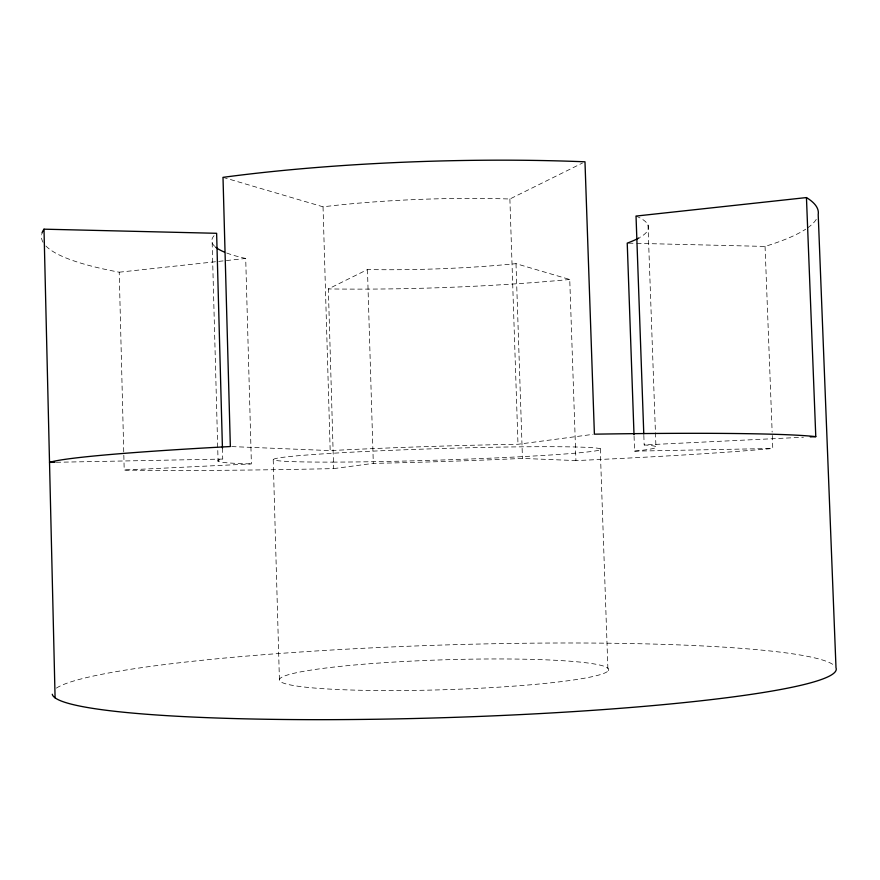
<?xml version="1.0" encoding="UTF-8"?>
<svg xmlns="http://www.w3.org/2000/svg" width="880" height="880" viewBox="0 0 880 880"><rect width="100%" height="100%" fill="white"/><g stroke="black" fill="none" stroke-linecap="round" stroke-linejoin="round"><path stroke-width="0.66" stroke-dasharray="4.4 3.3" d="M45.914 246.004A388.641 63.338 -1.8 0 0 119.218 272.195L124.201 470.063A390.423 13.959 -1.8 0 0 333.63 468.611L328.35 288.926L367.466 269.555A218.46 35.024 -1.8 0 0 515.999 263.659L569.745 279.488L575.938 460.592A390.423 13.959 -1.8 0 0 772.772 448.47L772.2 433.455M223.003 177.342L323.037 206.811A218.46 35.024 -1.8 0 1 509.883 199.001L582.516 163.02M333.63 468.611L373.307 463.375A219.428 7.722 -1.8 0 0 522.456 458.414L575.938 460.592M231.715 446.589L330.176 450.593A219.428 7.722 -1.8 0 1 517.99 444.268L593.054 434.346M119.218 272.195L245.707 258.456L251.394 463.914L124.201 470.063M634.062 436.084L634.59 451.143A219.428 7.722 -1.8 0 0 644.171 444.939L803.429 437.239M56.342 462.275L222.739 459.074A219.428 7.722 -1.8 0 0 251.394 463.914M634.59 451.143L772.772 448.47M628.595 243.155L635.415 243.32M636.79 243.353L765.061 246.422A388.641 63.338 -1.8 0 0 805.717 229.174M765.061 246.422L772.145 432.091M647.999 224.95L655.941 446.611M643.83 435.347L644.171 444.939M600.259 448.723L607.97 671.044A164.725 14.949 -1.8 0 1 348.909 689.942A164.725 14.949 -1.8 0 1 375.199 663.322A164.725 14.949 -1.8 0 1 607.97 671.044M515.999 263.659L522.456 458.414M509.883 199.001L517.99 444.268M367.466 269.555L373.307 463.375M323.037 206.811L330.176 450.593M273.218 459.668L279.411 679.635M222.442 448.129L222.739 459.074M212.168 242.715L218.075 461.263M56.386 688.116A392.216 36.333 -1.8 0 1 451.033 644.776A392.216 36.333 -1.8 0 1 833.822 665.148M816.255 219.384A388.641 63.338 -1.8 0 1 807.136 228.217M569.745 279.488A388.641 63.338 -1.8 0 1 328.35 288.926M43.076 242.308A388.641 63.338 -1.8 0 1 41.624 234.531M636.031 216.073A218.46 35.024 -1.8 0 1 640.2 237.215M245.707 258.456A218.46 35.024 -1.8 0 1 226.633 252.978M214.632 246.268A218.46 35.024 -1.8 0 1 214.049 235.697M332.893 462.11A163.999 5.753 -1.8 0 0 598.785 450.274A163.999 5.753 -1.8 0 0 379.632 450.824A163.999 5.753 -1.8 0 0 332.893 462.11"/><path stroke-width="1.32" d="M52.283 694.243A392.216 36.333 -1.8 0 0 455.125 717.321A392.216 36.333 -1.8 0 0 836 667.81L818.202 214.434A388.641 63.338 -1.8 0 0 806.454 197.571L636.031 216.073L643.786 433.972M810.293 436.909L815.782 436.645L806.454 197.571M54.978 462.308L49.522 462.407A390.423 13.959 -1.8 0 1 230.351 446.534L223.003 177.342A388.641 63.338 -1.8 0 1 584.98 161.799L594.396 434.17A390.423 13.959 -1.8 0 1 815.782 436.645M41.965 233.2A388.641 63.338 -1.8 0 1 44 229.174L216.623 233.299L222.442 448.129M634.007 434.72L627.231 243.122A218.46 35.024 -1.8 0 0 639.155 237.82M44 229.174L55.088 697.851M224.499 252.131A218.46 35.024 -1.8 0 1 215.611 247.137"/></g></svg>
